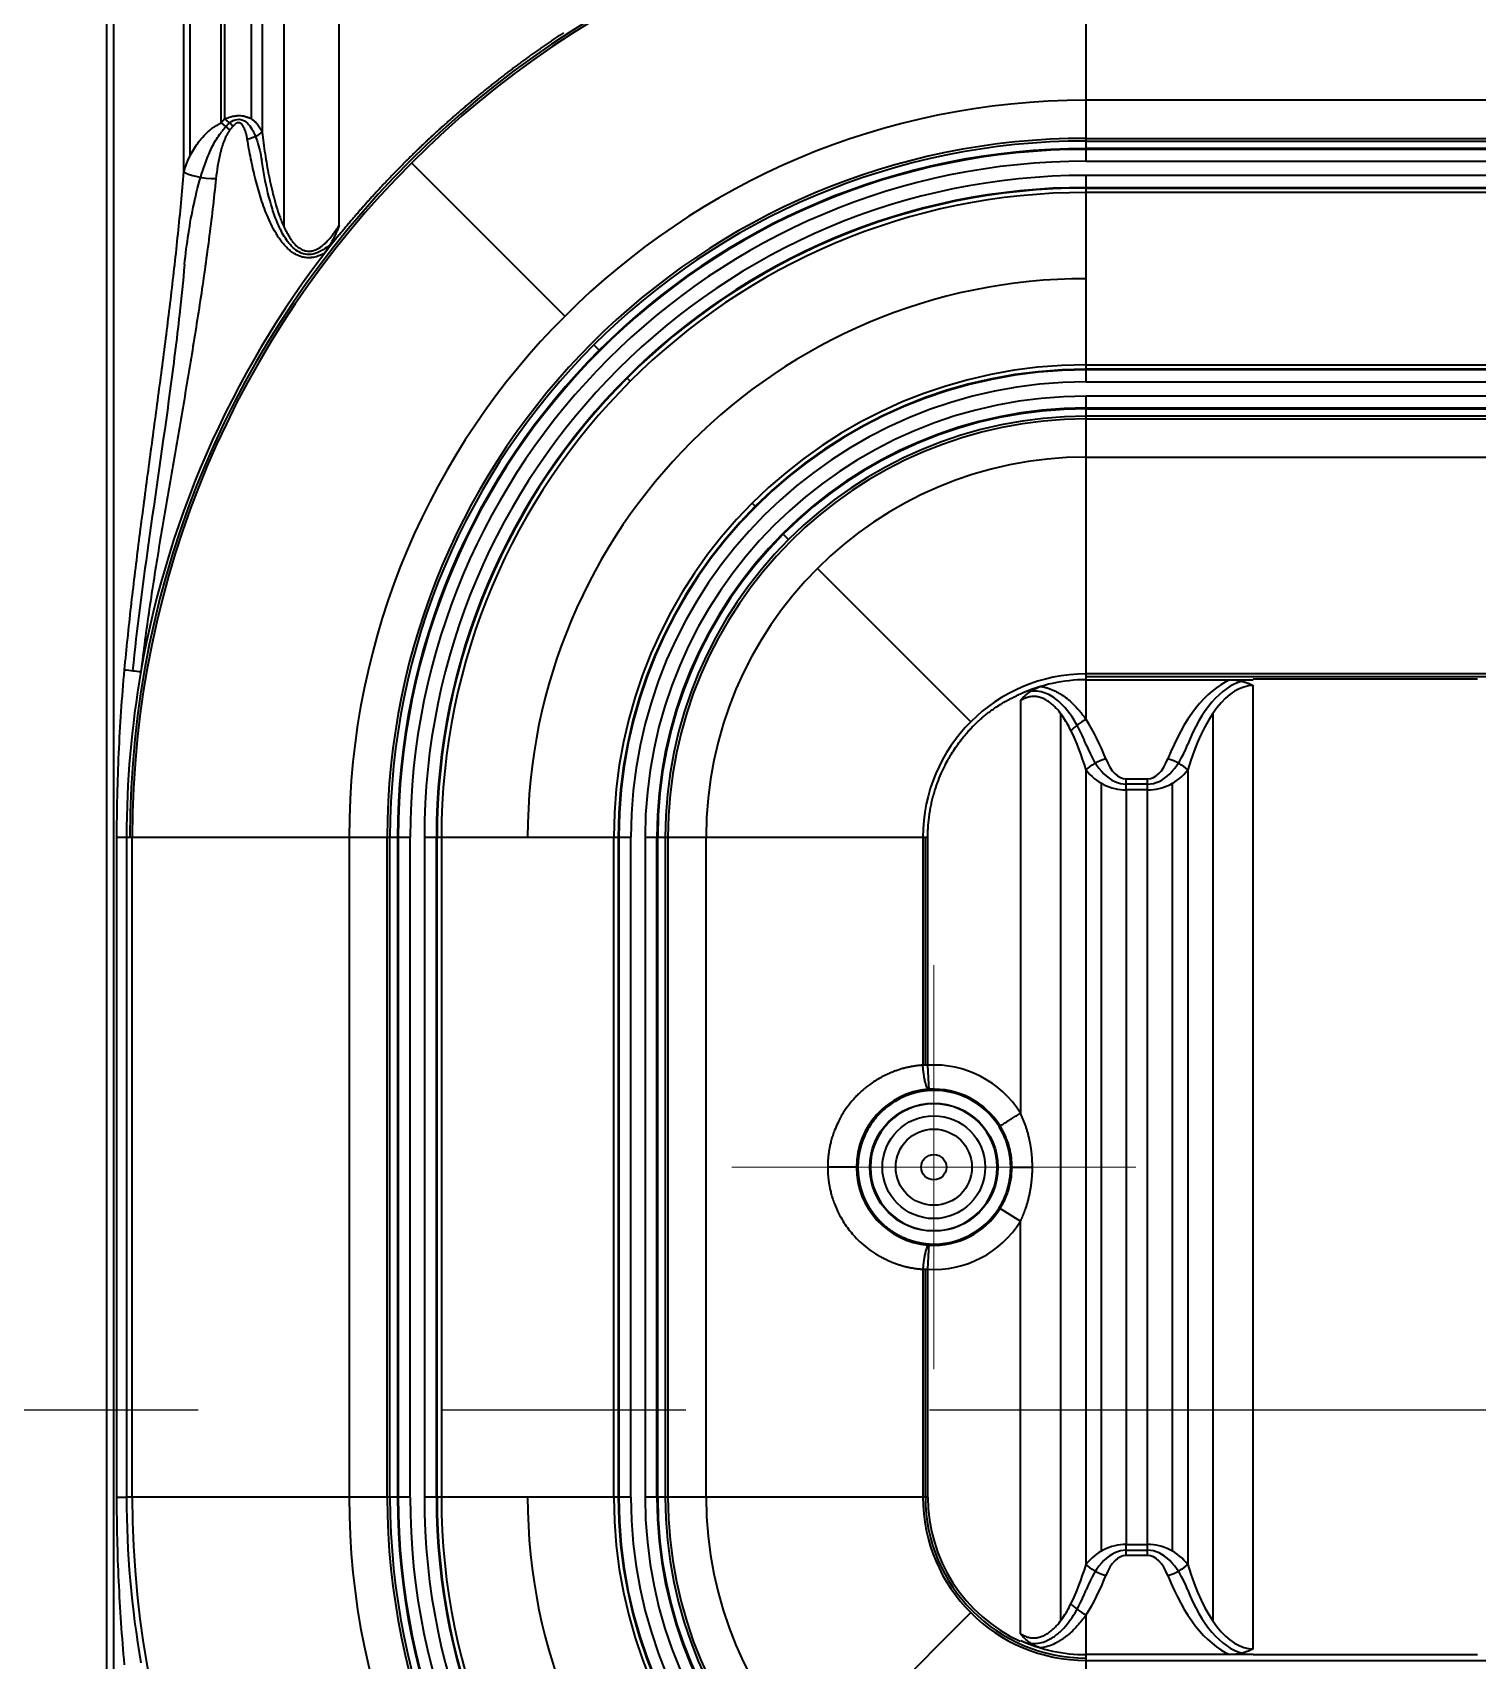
# Model space of a CAD drawing. Header units: millimetres. Extents: x -65 to 964, y 107 to 564.
# Drawn here: x 54.2 to 111.4, y 364.2 to 428.6 of the extents above; entities that cross this region are included whole.
import ezdxf

# ---------------------------------------------------------------- set-up
doc = ezdxf.new("R2010")
doc.units = ezdxf.units.MM
doc.linetypes.add('CENTER', pattern=[50.8, 31.75, -6.35, 6.35, -6.35])
doc.layers.add('1', color=7, linetype='Continuous', true_color=0xffffff)
doc.layers.add('10', color=7, linetype='Continuous', true_color=0xffffff)

msp = doc.modelspace()

# ---------------------------------------------------------------- linework, layer by layer
at = {"layer": '1', "color": 1, "linetype": 'CENTER', "lineweight": 18}
for p, q in [((89.901, 375.731), (89.901, 391.731)), ((81.901, 383.731), (97.901, 383.731))]:
    msp.add_line(p, q, dxfattribs=at)
at = {"layer": '1', "color": 1, "linetype": 'CENTER', "ltscale": 1.52}
msp.add_line((-64.699, 374.131), (405.301, 374.131), dxfattribs=at)
at = {"layer": '10', "color": 7, "linetype": 'Continuous', "lineweight": 35}
for p, q in [((57.155, 467.649), (57.155, 321.924)), ((57.432, 467.649), (57.432, 321.924)), ((60.212, 423.13), (60.212, 467.649)), ((60.457, 423.766), (60.457, 467.649)), ((61.694, 425.069), (61.694, 467.649)), ((61.828, 467.649), (61.828, 425.23)), ((62.896, 425.222), (62.896, 467.649)), ((63.31, 467.649), (63.31, 424.71)), ((64.164, 467.649), (64.164, 420.977)), ((66.367, 421.019), (66.367, 467.649)), ((95.931, 425.971), (95.931, 434.555)), ((95.931, 424.354), (95.931, 425.971)), ((244.671, 425.971), (95.931, 425.971)), ((61.694, 425.069), (62.032, 424.79)), ((61.828, 425.23), (62.164, 424.949)), ((95.931, 424.461), (244.671, 424.461)), ((95.931, 424.058), (95.931, 424.354)), ((95.931, 424.354), (244.671, 424.354)), ((95.931, 423.557), (95.931, 424.058)), ((244.671, 424.058), (95.931, 424.058)), ((75.301, 417.426), (69.231, 423.496)), ((244.671, 424.025), (95.931, 424.025)), ((95.931, 423.557), (244.671, 423.557)), ((95.931, 422.493), (95.931, 422.995)), ((244.671, 422.995), (95.931, 422.995)), ((95.931, 422.518), (244.671, 422.518)), ((95.931, 422.493), (244.671, 422.493)), ((95.931, 422.319), (95.931, 422.493)), ((244.671, 422.319), (95.931, 422.319)), ((95.931, 415.494), (95.931, 422.319)), ((76.445, 416.283), (76.654, 416.073)), ((95.931, 415.32), (95.931, 415.494)), ((95.931, 415.494), (244.671, 415.494)), ((95.931, 414.818), (95.931, 415.32)), ((244.671, 415.32), (95.931, 415.32)), ((244.671, 415.295), (95.931, 415.295)), ((77.884, 414.843), (77.761, 414.966)), ((95.931, 414.818), (244.671, 414.818)), ((244.671, 414.256), (95.931, 414.256)), ((95.931, 413.755), (95.931, 414.256)), ((95.931, 413.788), (244.671, 413.788)), ((95.931, 413.755), (244.671, 413.755)), ((95.931, 413.459), (95.931, 413.755)), ((167.362, 413.459), (95.931, 413.459)), ((95.931, 411.842), (95.931, 413.459)), ((95.931, 413.351), (167.233, 413.351)), ((95.931, 411.842), (167.164, 411.842)), ((95.931, 403.258), (95.931, 411.842)), ((82.832, 409.895), (82.709, 410.018)), ((83.939, 408.788), (84.149, 408.579)), ((91.362, 401.365), (85.292, 407.435)), ((163.871, 403.258), (95.931, 403.258)), ((95.931, 403.029), (95.931, 403.258)), ((95.931, 403.162), (163.871, 403.162)), ((95.931, 401.455), (95.931, 403.029)), ((95.931, 403.029), (102.547, 403.029)), ((101.618, 403.027), (102.547, 403.027)), ((102.547, 403.064), (111.425, 403.064)), ((102.547, 364.666), (102.547, 402.797)), ((93.334, 402.206), (93.334, 385.872)), ((94.933, 365.789), (94.933, 401.674)), ((100.949, 401.701), (100.949, 365.761)), ((95.928, 368.002), (95.928, 399.461)), ((96.538, 368.536), (96.538, 398.927)), ((97.516, 399.104), (98.365, 399.104)), ((97.516, 398.665), (97.516, 399.104)), ((98.365, 398.665), (98.365, 399.104)), ((99.343, 398.927), (99.343, 368.536)), ((99.953, 399.461), (99.953, 368.002)), ((98.365, 398.896), (97.516, 398.896)), ((97.516, 398.665), (97.516, 368.798)), ((98.365, 398.665), (97.516, 398.665)), ((98.365, 368.798), (98.365, 398.665)), ((57.563, 396.796), (57.943, 396.796)), ((57.563, 370.666), (57.563, 396.796)), ((57.943, 396.796), (57.943, 370.666)), ((57.943, 396.796), (58.172, 396.796)), ((58.172, 396.796), (66.756, 396.796)), ((58.172, 370.666), (58.172, 396.796)), ((66.756, 396.796), (68.373, 396.796)), ((66.756, 396.796), (66.756, 370.666)), ((68.266, 370.666), (68.266, 396.796)), ((68.373, 396.796), (68.669, 396.796)), ((68.373, 370.666), (68.373, 396.796)), ((68.669, 396.796), (69.17, 396.796)), ((68.669, 396.796), (68.669, 370.666)), ((68.702, 396.796), (68.702, 370.666)), ((69.17, 370.666), (69.17, 396.796)), ((69.733, 396.796), (70.234, 396.796)), ((69.733, 396.796), (69.733, 370.666)), ((70.209, 370.666), (70.209, 396.796)), ((70.234, 396.796), (70.408, 396.796)), ((70.234, 370.666), (70.234, 396.796)), ((70.408, 396.796), (77.233, 396.796)), ((70.408, 396.796), (70.408, 370.666)), ((77.233, 396.796), (77.407, 396.796)), ((77.233, 370.666), (77.233, 396.796)), ((77.407, 396.796), (77.909, 396.796)), ((77.407, 396.796), (77.407, 370.666)), ((77.432, 396.796), (77.432, 370.666)), ((77.909, 370.666), (77.909, 396.796)), ((78.471, 396.796), (78.471, 370.666)), ((78.471, 396.796), (78.972, 396.796)), ((78.939, 370.666), (78.939, 396.796)), ((78.972, 370.666), (78.972, 396.796)), ((78.972, 396.796), (79.268, 396.796)), ((79.268, 396.796), (79.268, 370.666)), ((79.268, 396.796), (80.885, 396.796)), ((79.376, 396.796), (79.376, 370.666)), ((80.885, 396.796), (89.469, 396.796)), ((80.885, 370.666), (80.885, 396.796)), ((89.469, 396.796), (89.469, 387.77)), ((89.469, 396.796), (89.663, 396.796)), ((89.566, 387.77), (89.566, 396.796)), ((89.663, 387.77), (89.663, 396.796)), ((89.663, 387.77), (89.469, 387.77)), ((89.722, 386.768), (89.663, 387.77)), ((92.483, 382.123), (93.335, 381.592)), ((93.334, 365.257), (93.334, 381.592)), ((89.663, 379.693), (89.722, 380.695)), ((89.469, 379.693), (89.469, 370.666)), ((89.469, 379.693), (89.663, 379.693)), ((89.566, 370.666), (89.566, 379.693)), ((89.663, 370.666), (89.663, 379.693)), ((57.563, 370.666), (57.943, 370.666)), ((58.172, 370.666), (57.943, 370.666)), ((66.756, 370.666), (58.172, 370.666)), ((68.373, 370.666), (66.756, 370.666)), ((68.669, 370.666), (68.373, 370.666)), ((69.17, 370.666), (68.669, 370.666)), ((70.234, 370.666), (69.733, 370.666)), ((70.408, 370.666), (70.234, 370.666)), ((77.233, 370.666), (70.408, 370.666)), ((77.407, 370.666), (77.233, 370.666)), ((77.909, 370.666), (77.407, 370.666)), ((78.972, 370.666), (78.471, 370.666)), ((79.268, 370.666), (78.972, 370.666)), ((80.885, 370.666), (79.268, 370.666)), ((89.469, 370.666), (80.885, 370.666)), ((89.663, 370.666), (89.469, 370.666)), ((97.516, 368.798), (98.365, 368.798)), ((97.516, 368.359), (97.516, 368.798)), ((98.365, 368.359), (98.365, 368.798)), ((97.516, 368.567), (98.365, 368.567)), ((98.365, 368.359), (97.516, 368.359)), ((91.362, 366.098), (85.292, 360.028)), ((95.931, 364.434), (95.931, 366.008)), ((95.931, 364.205), (95.931, 364.434)), ((102.547, 364.434), (95.931, 364.434)), ((95.931, 364.205), (109.622, 364.205)), ((95.931, 355.621), (95.931, 364.205)), ((102.547, 364.435), (101.618, 364.435))]:
    msp.add_line(p, q, dxfattribs=at)
for radius in [2.537, 2.036, 1.508, 0.502]:
    msp.add_circle((89.901, 383.731), radius, dxfattribs=at)
for centre, radius, start, end in [((95.931, 396.796), 37.855, 90, 180), ((95.931, 396.796), 37.759, 90, 180), ((95.931, 396.796), 29.175, 90, 180), ((95.931, 396.796), 44.402, 140.18002, 140.45058), ((95.931, 396.796), 44.171, 140.52252, 140.78497), ((95.931, 396.796), 43.963, 140.18002, 140.45058), ((95.931, 396.796), 27.665, 90, 180), ((95.931, 396.796), 27.558, 90, 180), ((95.931, 396.796), 27.261, 90, 180), ((95.931, 396.796), 27.229, 90, 180), ((95.931, 396.796), 26.76, 90, 180), ((95.931, 396.796), 26.198, 90, 180), ((95.931, 396.796), 25.721, 90, 180), ((95.931, 396.796), 25.696, 90, 180), ((95.931, 396.796), 25.522, 90, 180), ((95.931, 396.796), 37.988, 141.10798, 170.06337), ((95.931, 396.796), 37.989, 141.10798, 142.51613), ((95.931, 396.796), 22.11, 90, 180), ((95.931, 396.796), 18.698, 90, 180), ((95.931, 396.796), 18.524, 90, 180), ((95.931, 396.796), 18.499, 90, 180), ((95.931, 396.796), 18.022, 90, 180), ((95.931, 396.796), 17.46, 90, 180), ((95.931, 396.796), 16.991, 90, 180), ((95.931, 396.796), 16.959, 90, 180), ((95.931, 396.796), 16.662, 90, 180), ((95.931, 396.796), 16.555, 90, 180), ((95.931, 396.796), 15.045, 90, 180), ((95.931, 396.796), 37.988, 170.06337, 180), ((95.931, 396.796), 6.461, 90, 180), ((95.931, 396.796), 6.232, 90, 114.58714), ((95.931, 396.796), 6.231, 106.72438, 114.58714), ((89.901, 383.731), 4.046, 31.95246, 93.36175), ((89.901, 383.731), 3.092, 31.92038, 93.36175), ((89.901, 383.731), 3.042, 31.92026, 93.36178), ((89.901, 383.731), 2.512, 180, 179.99437), ((89.901, 383.731), 4.046, 266.63825, 328.08012), ((89.901, 383.731), 3.092, 266.63825, 328.08007), ((89.901, 383.731), 3.042, 266.63822, 328.08007), ((95.931, 370.666), 37.988, 180, 189.93663), ((95.931, 370.666), 37.759, 180, 270), ((95.931, 370.666), 29.175, 180, 270), ((95.931, 370.666), 27.665, 180, 270), ((95.931, 370.666), 27.558, 180, 270), ((95.931, 370.666), 27.261, 180, 270), ((95.931, 370.666), 27.229, 180, 270), ((95.931, 370.666), 26.76, 180, 270), ((95.931, 370.666), 26.198, 180, 270), ((95.931, 370.666), 25.721, 180, 270), ((95.931, 370.666), 25.696, 180, 270), ((95.931, 370.666), 25.522, 180, 270), ((95.931, 370.666), 22.11, 180, 270), ((95.931, 370.666), 18.698, 180, 270), ((95.931, 370.666), 18.524, 180, 270), ((95.931, 370.666), 18.499, 180, 270), ((95.931, 370.666), 18.022, 180, 270), ((95.931, 370.666), 17.46, 180, 270), ((95.931, 370.666), 16.991, 180, 270), ((95.931, 370.666), 16.959, 180, 270), ((95.931, 370.666), 16.662, 180, 270), ((95.931, 370.666), 16.555, 180, 270), ((95.931, 370.666), 15.045, 180, 270), ((95.931, 370.666), 6.461, 180, 270), ((95.931, 370.666), 6.365, 180, 270), ((95.931, 370.666), 6.267, 180, 245.42585), ((95.931, 370.666), 6.231, 245.43698, 253.27562), ((95.931, 370.666), 6.232, 245.45047, 270)]:
    msp.add_arc(centre, radius, start, end, dxfattribs=at)
for centre, major_axis, ratio, start_param, end_param in [((62.388, 424.71), (0.988, 0.154), 0.343691, 5.00637, 5.85754), ((61.133, 423.13), (-0.994, 0.106), 0.243921, 0.411334, 1.955825), ((58.081, 403.427), (-0.993, 0.119), 0.026217, 1.356051, 2.023876), ((102.547, 394.385), (0, 8.85), 0.487733, 0.216972, 0.898073), ((102.547, 396.228), (0, 6.8), 0.487733, 0.132278, 0.900066), ((102.547, 393.946), (0, 8.85), 0.37474, 0, 0.898073), ((95.931, 401.017), (-0.839, -0.544), 0.378828, 4.47172, 5.241512), ((93.334, 393.946), (0, 8.85), 0.37474, 5.385112, 5.637869), ((93.334, 394.385), (0, 8.85), 0.487733, 5.385112, 5.637869), ((93.334, 396.228), (0, 6.8), 0.487733, 5.383612, 5.405675), ((97.516, 403.058), (0, 4.162), 0.487733, 2.245974, 3.141593), ((98.365, 403.058), (0, 4.162), 0.487733, 3.141593, 4.036411), ((96.711, 399.461), (-0.932, -0.362), 0.413857, 4.55294, 5.529284), ((97.516, 401.215), (0, 2.112), 0.487733, 2.243519, 3.141593), ((98.365, 401.215), (0, 2.112), 0.487733, 3.141593, 4.039666), ((99.171, 399.461), (0.932, -0.362), 0.413857, 0.753901, 1.730245), ((97.516, 400.777), (0, 2.112), 0.961259, 2.243519, 3.141593), ((98.365, 400.777), (0, 2.112), 0.961259, 3.141593, 4.039666), ((89.933, 383.731), (-3.096, 0), 0.999947, 4.798156, 6.283186), ((89.933, 383.731), (-3.096, 0), 0.999947, 0, 1.485058), ((97.516, 366.686), (0, 2.112), 0.961259, 0, 0.898073), ((98.365, 366.686), (0, 2.112), 0.961259, 5.385112, 6.283185), ((93.334, 373.516), (0, 8.85), 0.37474, 3.786909, 4.039666), ((96.711, 368.002), (0.932, -0.362), 0.413857, 3.895494, 4.871838), ((97.516, 364.405), (0, 4.162), 0.487733, 0, 0.895619), ((97.516, 366.247), (0, 2.112), 0.487733, 0, 0.898073), ((98.365, 364.405), (0, 4.162), 0.487733, 5.388367, 6.283185), ((98.365, 366.247), (0, 2.112), 0.487733, 5.385112, 6.283185), ((99.171, 368.002), (-0.932, -0.362), 0.413857, 1.411347, 2.387692), ((102.547, 373.516), (0, 8.85), 0.37474, 2.243519, 3.141593), ((93.334, 373.078), (0, 8.85), 0.487733, 3.786909, 4.039666), ((102.547, 373.078), (0, 8.85), 0.487733, 2.243519, 2.92462), ((93.334, 371.235), (0, 6.8), 0.487733, 4.028515, 4.041168), ((102.547, 371.235), (0, 6.8), 0.487733, 2.241527, 3.009299), ((95.931, 366.446), (0.839, -0.544), 0.378828, 4.183266, 4.953058)]:
    msp.add_ellipse(centre, major_axis=major_axis, ratio=ratio, start_param=start_param, end_param=end_param, dxfattribs=at)
for points, knots in [([(75.241, 428.643), (75.213, 428.625), (75.159, 428.589), (75.077, 428.534), (74.995, 428.479), (74.914, 428.425), (74.833, 428.37), (74.752, 428.315), (74.672, 428.26), (74.591, 428.205), (74.512, 428.15), (74.432, 428.095), (74.353, 428.039), (74.274, 427.984), (74.196, 427.929), (74.118, 427.873), (74.04, 427.818), (73.963, 427.762), (73.885, 427.707), (73.809, 427.651), (73.732, 427.596), (73.656, 427.54), (73.58, 427.484), (73.504, 427.428), (73.429, 427.372), (73.354, 427.317), (73.28, 427.261), (73.205, 427.205), (73.131, 427.149), (73.057, 427.093), (72.984, 427.037), (72.911, 426.981), (72.838, 426.925), (72.766, 426.868), (72.694, 426.812), (72.622, 426.756), (72.55, 426.7), (72.479, 426.644), (72.408, 426.587), (72.337, 426.531), (72.267, 426.475), (72.197, 426.419), (72.127, 426.362), (72.058, 426.306), (71.989, 426.25), (71.92, 426.193), (71.851, 426.137), (71.783, 426.081), (71.715, 426.024), (71.647, 425.968), (71.58, 425.912), (71.513, 425.855), (71.446, 425.799), (71.38, 425.743), (71.314, 425.686), (71.248, 425.63), (71.182, 425.574), (71.117, 425.517), (71.052, 425.461), (70.987, 425.405), (70.923, 425.348), (70.859, 425.292), (70.795, 425.236), (70.731, 425.18), (70.668, 425.123), (70.605, 425.067), (70.542, 425.011), (70.475, 424.95), (70.402, 424.884), (70.322, 424.812), (70.241, 424.738), (70.159, 424.662), (70.075, 424.585), (69.99, 424.506), (69.903, 424.425), (69.815, 424.342), (69.726, 424.258), (69.635, 424.171), (69.543, 424.083), (69.45, 423.993), (69.355, 423.901), (69.259, 423.807), (69.161, 423.711), (69.063, 423.614), (68.963, 423.514), (68.862, 423.412), (68.759, 423.309), (68.656, 423.203), (68.551, 423.095), (68.445, 422.986), (68.338, 422.874), (68.23, 422.76), (68.121, 422.644), (68.01, 422.526), (67.899, 422.406), (67.787, 422.284), (67.673, 422.159), (67.559, 422.033), (67.444, 421.904), (67.328, 421.773), (67.211, 421.64), (67.093, 421.504), (66.974, 421.366), (66.854, 421.226), (66.734, 421.084), (66.613, 420.939), (66.491, 420.792), (66.41, 420.693), (66.369, 420.644)], [0, 0, 0, 0, 0.008235, 0.016451, 0.024647, 0.032825, 0.040983, 0.049123, 0.057243, 0.065345, 0.073427, 0.08149, 0.089534, 0.097559, 0.105565, 0.113552, 0.12152, 0.129469, 0.137399, 0.14531, 0.153202, 0.161075, 0.168928, 0.176763, 0.184579, 0.192376, 0.200153, 0.207912, 0.215652, 0.223373, 0.231074, 0.238757, 0.246421, 0.254066, 0.261691, 0.269298, 0.276886, 0.284455, 0.292005, 0.299536, 0.307048, 0.314541, 0.322015, 0.32947, 0.336906, 0.344323, 0.351721, 0.359101, 0.366461, 0.373803, 0.381125, 0.388429, 0.395713, 0.402979, 0.410226, 0.417454, 0.424663, 0.431853, 0.439024, 0.446176, 0.453309, 0.460424, 0.467519, 0.474596, 0.481654, 0.488692, 0.495712, 0.502713, 0.511468, 0.520411, 0.529542, 0.538862, 0.54837, 0.558067, 0.567952, 0.578026, 0.588288, 0.598739, 0.609379, 0.620206, 0.631223, 0.642428, 0.653822, 0.665404, 0.677175, 0.689135, 0.701283, 0.71362, 0.726145, 0.738859, 0.751762, 0.764854, 0.778134, 0.791603, 0.805261, 0.819108, 0.833143, 0.847368, 0.861781, 0.876383, 0.891174, 0.906153, 0.921322, 0.93668, 0.952226, 0.967962, 0.983886, 1, 1, 1, 1]), ([(61.828, 425.23), (61.908, 425.266), (61.989, 425.296), (62.115, 425.329), (62.157, 425.339), (62.221, 425.349), (62.242, 425.352), (62.284, 425.356), (62.305, 425.358), (62.367, 425.362), (62.408, 425.362), (62.49, 425.357), (62.529, 425.353), (62.587, 425.343), (62.606, 425.339), (62.643, 425.33), (62.68, 425.32), (62.715, 425.308), (62.75, 425.295), (62.767, 425.288), (62.85, 425.252), (62.91, 425.216), (62.979, 425.164), (62.992, 425.153), (63.018, 425.132), (63.03, 425.121), (63.067, 425.086), (63.089, 425.063), (63.153, 424.989), (63.191, 424.937), (63.257, 424.828), (63.285, 424.77), (63.31, 424.71)], [0, 0, 0, 0, 0.125, 0.125, 0.1875, 0.1875, 0.21875, 0.21875, 0.25, 0.25, 0.3125, 0.3125, 0.375, 0.375, 0.40625, 0.40625, 0.4375, 0.46875, 0.46875, 0.5, 0.5, 0.625, 0.625, 0.65625, 0.65625, 0.6875, 0.6875, 0.75, 0.75, 0.875, 0.875, 1, 1, 1, 1]), ([(60.212, 423.13), (60.238, 423.222), (60.267, 423.314), (60.335, 423.496), (60.372, 423.587), (60.455, 423.765), (60.501, 423.854), (60.601, 424.029), (60.655, 424.116), (60.73, 424.224), (60.745, 424.245), (60.777, 424.287), (60.793, 424.309), (60.842, 424.372), (60.875, 424.413), (60.98, 424.535), (61.054, 424.613), (61.175, 424.725), (61.216, 424.761), (61.282, 424.813), (61.304, 424.831), (61.349, 424.864), (61.372, 424.881), (61.442, 424.93), (61.491, 424.961), (61.59, 425.018), (61.641, 425.045), (61.694, 425.069)], [0, 0, 0, 0, 0.125, 0.125, 0.25, 0.25, 0.375, 0.375, 0.5, 0.5, 0.53125, 0.53125, 0.5625, 0.5625, 0.625, 0.625, 0.75, 0.75, 0.8125, 0.8125, 0.84375, 0.84375, 0.875, 0.875, 0.9375, 0.9375, 1, 1, 1, 1]), ([(60.238, 419.471), (60.326, 420.282), (60.442, 421.087), (60.702, 422.284), (60.803, 422.684), (60.99, 423.279), (61.058, 423.476), (61.213, 423.867), (61.298, 424.06), (61.487, 424.415), (61.585, 424.577), (61.708, 424.723)], [0, 0, 0, 0, 0.445378, 0.445378, 0.671896, 0.671896, 0.785154, 0.785154, 0.898413, 0.898413, 1, 1, 1, 1]), ([(62.032, 424.79), (62.018, 424.773), (62.005, 424.756), (61.98, 424.72), (61.969, 424.702), (61.946, 424.666), (61.935, 424.647), (61.914, 424.61), (61.904, 424.59), (61.876, 424.533), (61.858, 424.494), (61.825, 424.416), (61.809, 424.377), (61.764, 424.258), (61.738, 424.178), (61.702, 424.056), (61.69, 424.016), (61.668, 423.934), (61.658, 423.893), (61.628, 423.771), (61.61, 423.689), (61.577, 423.525), (61.562, 423.443), (61.521, 423.196), (61.5, 423.031), (61.483, 422.865)], [0, 0, 0, 0, 0.03125, 0.03125, 0.0625, 0.0625, 0.09375, 0.09375, 0.125, 0.125, 0.1875, 0.1875, 0.25, 0.25, 0.375, 0.375, 0.4375, 0.4375, 0.5, 0.5, 0.625, 0.625, 0.75, 0.75, 1, 1, 1, 1]), ([(61.836, 424.879), (61.844, 424.888), (61.852, 424.897), (61.931, 424.988), (62.01, 425.064), (62.192, 425.181), (62.295, 425.219), (62.501, 425.214), (62.594, 425.172), (62.749, 425.052), (62.812, 424.976), (62.921, 424.812), (62.967, 424.723), (63.047, 424.543), (63.082, 424.451), (63.195, 424.107), (63.253, 423.847), (63.296, 423.582)], [0, 0, 0, 0, 0.012409, 0.012409, 0.126604, 0.126604, 0.240799, 0.240799, 0.354993, 0.354993, 0.469188, 0.469188, 0.583383, 0.583383, 0.697578, 0.697578, 1, 1, 1, 1]), ([(62.725, 424.43), (62.718, 424.473), (62.71, 424.515), (62.692, 424.6), (62.682, 424.641), (62.66, 424.724), (62.647, 424.764), (62.624, 424.824), (62.616, 424.843), (62.598, 424.882), (62.589, 424.901), (62.568, 424.938), (62.557, 424.956), (62.538, 424.981), (62.532, 424.989), (62.518, 425.005), (62.511, 425.013), (62.488, 425.035), (62.472, 425.048), (62.449, 425.06), (62.444, 425.063), (62.434, 425.067), (62.424, 425.071), (62.414, 425.074), (62.403, 425.076), (62.398, 425.077), (62.382, 425.079), (62.366, 425.079), (62.349, 425.077), (62.338, 425.075), (62.333, 425.073), (62.316, 425.069), (62.306, 425.065), (62.285, 425.055), (62.275, 425.049), (62.246, 425.03), (62.228, 425.016), (62.195, 424.984), (62.179, 424.967), (62.164, 424.949)], [0, 0, 0, 0, 0.125, 0.125, 0.25, 0.25, 0.375, 0.375, 0.4375, 0.4375, 0.5, 0.5, 0.5625, 0.5625, 0.59375, 0.59375, 0.625, 0.625, 0.6875, 0.6875, 0.703125, 0.703125, 0.71875, 0.734375, 0.734375, 0.75, 0.75, 0.78125, 0.796875, 0.796875, 0.8125, 0.8125, 0.84375, 0.84375, 0.875, 0.875, 0.9375, 0.9375, 1, 1, 1, 1]), ([(63.31, 424.71), (63.344, 424.421), (63.383, 424.133), (63.471, 423.559), (63.521, 423.274), (63.605, 422.849), (63.635, 422.708), (63.698, 422.427), (63.732, 422.287), (63.805, 422.008), (63.844, 421.87), (63.928, 421.595), (63.974, 421.458), (64.049, 421.256), (64.075, 421.189), (64.129, 421.056), (64.158, 420.991), (64.218, 420.861), (64.25, 420.797), (64.317, 420.672), (64.353, 420.611), (64.428, 420.493), (64.468, 420.435), (64.554, 420.326), (64.601, 420.273), (64.664, 420.213), (64.677, 420.201), (64.704, 420.178), (64.717, 420.167), (64.759, 420.134), (64.787, 420.114), (64.846, 420.078), (64.877, 420.062), (64.925, 420.041), (64.942, 420.034), (64.975, 420.023), (65.026, 420.007), (65.077, 419.999), (65.13, 419.995), (65.148, 419.994), (65.184, 419.995), (65.202, 419.996), (65.239, 419.999), (65.257, 420.002), (65.293, 420.008), (65.31, 420.013), (65.363, 420.027), (65.398, 420.039), (65.448, 420.06), (65.465, 420.068), (65.499, 420.084), (65.515, 420.093), (65.564, 420.121), (65.596, 420.141), (65.688, 420.205), (65.746, 420.253), (65.829, 420.33), (65.856, 420.356), (65.909, 420.411), (65.935, 420.439), (66.012, 420.524), (66.06, 420.583), (66.153, 420.703), (66.198, 420.765), (66.284, 420.891), (66.326, 420.954), (66.367, 421.019)], [0, 0, 0, 0, 0.125, 0.125, 0.25, 0.25, 0.3125, 0.3125, 0.375, 0.375, 0.4375, 0.4375, 0.5, 0.5, 0.53125, 0.53125, 0.5625, 0.5625, 0.59375, 0.59375, 0.625, 0.625, 0.65625, 0.65625, 0.6875, 0.6875, 0.695312, 0.695312, 0.703125, 0.703125, 0.71875, 0.71875, 0.734375, 0.734375, 0.742187, 0.742187, 0.75, 0.765625, 0.765625, 0.773437, 0.773437, 0.78125, 0.78125, 0.789062, 0.789062, 0.796875, 0.796875, 0.8125, 0.8125, 0.820312, 0.820312, 0.828125, 0.828125, 0.84375, 0.84375, 0.875, 0.875, 0.890625, 0.890625, 0.90625, 0.90625, 0.9375, 0.9375, 0.96875, 0.96875, 1, 1, 1, 1]), ([(65.785, 419.914), (65.754, 419.897), (65.723, 419.881), (65.675, 419.858), (65.659, 419.85), (65.627, 419.836), (65.61, 419.829), (65.529, 419.797), (65.463, 419.776), (65.363, 419.753), (65.329, 419.747), (65.278, 419.74), (65.261, 419.738), (65.227, 419.735), (65.143, 419.73), (65.06, 419.734), (64.963, 419.75), (64.931, 419.756), (64.867, 419.772), (64.835, 419.782), (64.743, 419.815), (64.684, 419.843), (64.599, 419.89), (64.572, 419.907), (64.518, 419.943), (64.491, 419.962), (64.414, 420.02), (64.365, 420.062), (64.272, 420.151), (64.228, 420.197), (64.144, 420.294), (64.103, 420.344), (64.025, 420.447), (63.988, 420.5), (63.934, 420.582), (63.917, 420.609), (63.882, 420.665), (63.865, 420.693), (63.783, 420.832), (63.722, 420.947), (63.61, 421.178), (63.557, 421.296), (63.459, 421.534), (63.413, 421.654), (63.326, 421.897), (63.285, 422.019), (63.168, 422.388), (63.099, 422.638), (62.973, 423.143), (62.916, 423.397), (62.813, 423.911), (62.767, 424.17), (62.725, 424.43)], [0, 0, 0, 0, 0.015625, 0.015625, 0.023438, 0.023438, 0.03125, 0.03125, 0.0625, 0.0625, 0.078125, 0.078125, 0.085938, 0.085938, 0.09375, 0.125, 0.125, 0.140625, 0.140625, 0.15625, 0.15625, 0.1875, 0.1875, 0.203125, 0.203125, 0.21875, 0.21875, 0.25, 0.25, 0.28125, 0.28125, 0.3125, 0.3125, 0.34375, 0.34375, 0.359375, 0.359375, 0.375, 0.375, 0.4375, 0.4375, 0.5, 0.5, 0.5625, 0.5625, 0.625, 0.625, 0.75, 0.75, 0.875, 0.875, 1, 1, 1, 1]), ([(66.025, 420.281), (65.974, 420.234), (65.921, 420.189), (65.774, 420.075), (65.677, 420.012), (65.47, 419.913), (65.362, 419.878), (65.143, 419.854), (65.033, 419.864), (64.829, 419.926), (64.736, 419.977), (64.566, 420.101), (64.489, 420.176), (64.351, 420.334), (64.289, 420.419), (64.116, 420.686), (64.02, 420.878), (63.853, 421.269), (63.78, 421.47), (63.587, 422.083), (63.487, 422.507), (63.365, 423.148), (63.329, 423.365), (63.296, 423.582)], [0, 0, 0, 0, 0.035829, 0.035829, 0.095976, 0.095976, 0.156123, 0.156123, 0.21627, 0.21627, 0.276417, 0.276417, 0.336564, 0.336564, 0.396711, 0.396711, 0.517005, 0.517005, 0.637299, 0.637299, 0.877887, 0.877887, 1, 1, 1, 1]), ([(57.866, 403.427), (57.943, 404.256), (58.03, 405.083), (58.217, 406.735), (58.318, 407.56), (58.527, 409.208), (58.636, 410.031), (58.855, 411.675), (58.967, 412.496), (59.132, 413.728), (59.187, 414.138), (59.296, 414.959), (59.35, 415.369), (59.509, 416.598), (59.612, 417.416), (59.807, 419.051), (59.899, 419.868), (60.068, 421.5), (60.145, 422.315), (60.212, 423.13)], [0, 0, 0, 0, 0.125, 0.125, 0.25, 0.25, 0.375, 0.375, 0.5, 0.5, 0.5625, 0.5625, 0.625, 0.625, 0.75, 0.75, 0.875, 0.875, 1, 1, 1, 1]), ([(61.483, 422.865), (61.401, 422.062), (61.306, 421.259), (61.097, 419.649), (60.982, 418.843), (60.738, 417.228), (60.608, 416.42), (60.441, 415.406), (60.407, 415.203), (60.339, 414.797), (60.305, 414.594), (60.202, 413.985), (60.132, 413.579), (59.922, 412.359), (59.781, 411.545), (59.5, 409.915), (59.362, 409.099), (59.094, 407.463), (58.965, 406.644), (58.723, 405.001), (58.612, 404.178), (58.513, 403.352)], [0, 0, 0, 0, 0.125, 0.125, 0.25, 0.25, 0.375, 0.375, 0.40625, 0.40625, 0.4375, 0.4375, 0.5, 0.5, 0.625, 0.625, 0.75, 0.75, 0.875, 0.875, 1, 1, 1, 1]), ([(66.367, 421.019), (66.357, 420.995), (66.348, 420.971), (66.328, 420.922), (66.318, 420.898), (66.288, 420.826), (66.267, 420.778), (66.204, 420.634), (66.16, 420.54), (66.066, 420.354), (66.016, 420.263), (65.908, 420.085), (65.85, 419.998), (65.785, 419.914)], [0, 0, 0, 0, 0.0625, 0.0625, 0.125, 0.125, 0.25, 0.25, 0.5, 0.5, 0.75, 0.75, 1, 1, 1, 1]), ([(60.238, 419.471), (60.18, 418.813), (60.112, 418.152), (59.926, 416.48), (59.798, 415.468), (59.391, 412.427), (59.087, 410.396), (58.571, 406.707), (58.353, 405.051), (58.18, 403.389)], [0, 0, 0, 0, 0.123517, 0.123517, 0.313144, 0.313144, 0.692396, 0.692396, 1, 1, 1, 1]), ([(57.563, 396.796), (57.563, 397.073), (57.565, 397.35), (57.571, 397.903), (57.576, 398.18), (57.595, 399.01), (57.613, 399.563), (57.664, 400.668), (57.695, 401.221), (57.771, 402.324), (57.815, 402.876), (57.866, 403.427)], [0, 0, 0, 0, 0.125, 0.125, 0.25, 0.25, 0.5, 0.5, 0.75, 0.75, 1, 1, 1, 1]), ([(101.618, 403.027), (101.699, 403.027), (101.779, 403.023), (101.938, 403.004), (102.017, 402.99), (102.134, 402.962), (102.192, 402.946), (102.25, 402.927), (102.288, 402.913), (102.307, 402.906), (102.364, 402.884), (102.42, 402.861), (102.484, 402.83), (102.516, 402.813), (102.529, 402.806), (102.538, 402.801), (102.542, 402.799), (102.547, 402.797)], [0, 0, 0, 0, 0.25, 0.25, 0.5, 0.5, 0.625, 0.6875, 0.6875, 0.75, 0.75, 0.875, 0.9375, 0.96875, 0.984375, 0.984375, 1, 1, 1, 1]), ([(89.663, 396.796), (89.664, 396.81), (89.664, 396.841), (89.664, 396.89), (89.665, 396.948), (89.667, 397.013), (89.67, 397.086), (89.675, 397.167), (89.68, 397.255), (89.688, 397.351), (89.698, 397.454), (89.711, 397.566), (89.73, 397.715), (89.76, 397.9), (89.803, 398.117), (89.852, 398.329), (89.929, 398.609), (90.038, 398.94), (90.185, 399.306), (90.338, 399.629), (90.489, 399.908), (90.643, 400.164), (90.805, 400.408), (90.982, 400.649), (91.148, 400.854), (91.296, 401.023), (91.423, 401.157), (91.549, 401.284), (91.675, 401.403), (91.807, 401.52), (91.953, 401.641), (92.12, 401.77), (92.312, 401.907), (92.501, 402.03), (92.674, 402.134), (92.817, 402.215), (92.948, 402.285), (93.064, 402.344), (93.166, 402.393), (93.254, 402.434), (93.308, 402.458), (93.332, 402.469)], [0, 0, 0, 0, 0.005856, 0.012799, 0.020829, 0.029946, 0.04015, 0.051442, 0.06382, 0.077286, 0.091839, 0.107479, 0.124207, 0.155283, 0.186091, 0.216631, 0.246903, 0.307566, 0.362819, 0.412665, 0.457105, 0.496142, 0.537992, 0.579848, 0.62171, 0.648378, 0.674232, 0.699269, 0.723489, 0.74689, 0.7732, 0.802838, 0.835797, 0.872066, 0.897453, 0.920463, 0.941102, 0.959373, 0.975277, 0.988819, 1, 1, 1, 1]), ([(93.334, 402.206), (93.338, 402.21), (93.341, 402.214), (93.347, 402.222), (93.357, 402.234), (93.381, 402.262), (93.429, 402.316), (93.501, 402.391), (93.578, 402.46), (93.626, 402.498), (93.659, 402.524), (93.676, 402.536), (93.761, 402.596), (93.832, 402.638), (93.981, 402.71), (94.058, 402.74), (94.138, 402.764)], [0, 0, 0, 0, 0.015625, 0.015625, 0.03125, 0.0625, 0.125, 0.25, 0.375, 0.4375, 0.4375, 0.5, 0.5, 0.75, 0.75, 1, 1, 1, 1]), ([(95.329, 401.017), (95.281, 401.114), (95.23, 401.209), (95.121, 401.397), (95.064, 401.488), (94.942, 401.665), (94.876, 401.75), (94.771, 401.873), (94.734, 401.912), (94.658, 401.99), (94.618, 402.027), (94.534, 402.098), (94.491, 402.132), (94.401, 402.194), (94.354, 402.223), (94.281, 402.261), (94.256, 402.273), (94.205, 402.295), (94.178, 402.306), (94.099, 402.333), (94.045, 402.347), (93.962, 402.359), (93.934, 402.363), (93.877, 402.366), (93.848, 402.366), (93.791, 402.364), (93.762, 402.361), (93.705, 402.353), (93.677, 402.348), (93.594, 402.328), (93.54, 402.31), (93.461, 402.275), (93.435, 402.263), (93.384, 402.236), (93.359, 402.221), (93.334, 402.206)], [0, 0, 0, 0, 0.125, 0.125, 0.25, 0.25, 0.375, 0.375, 0.4375, 0.4375, 0.5, 0.5, 0.5625, 0.5625, 0.625, 0.625, 0.65625, 0.65625, 0.6875, 0.6875, 0.75, 0.75, 0.78125, 0.78125, 0.8125, 0.8125, 0.84375, 0.84375, 0.875, 0.875, 0.9375, 0.9375, 0.96875, 0.96875, 1, 1, 1, 1]), ([(95.885, 400.573), (95.838, 400.689), (95.788, 400.804), (95.565, 401.272), (95.367, 401.61), (94.972, 402.064), (94.822, 402.206), (94.482, 402.437), (94.288, 402.528), (93.969, 402.583), (93.861, 402.587), (93.746, 402.576), (93.739, 402.575), (93.731, 402.574)], [0, 0, 0, 0, 0.123166, 0.123166, 0.509978, 0.509978, 0.703384, 0.703384, 0.89679, 0.89679, 0.993493, 0.993493, 1, 1, 1, 1]), ([(94.138, 402.764), (94.187, 402.757), (94.235, 402.748), (94.332, 402.725), (94.379, 402.712), (94.519, 402.668), (94.608, 402.631), (94.738, 402.568), (94.78, 402.545), (94.843, 402.51), (94.864, 402.497), (94.905, 402.472), (94.925, 402.46), (95.025, 402.394), (95.101, 402.339), (95.248, 402.221), (95.318, 402.159), (95.453, 402.029), (95.517, 401.962), (95.611, 401.858), (95.642, 401.823), (95.703, 401.752), (95.732, 401.716), (95.82, 401.606), (95.876, 401.531), (95.931, 401.455)], [0, 0, 0, 0, 0.0625, 0.0625, 0.125, 0.125, 0.25, 0.25, 0.3125, 0.3125, 0.34375, 0.34375, 0.375, 0.375, 0.5, 0.5, 0.625, 0.625, 0.75, 0.75, 0.8125, 0.8125, 0.875, 0.875, 1, 1, 1, 1]), ([(89.469, 387.77), (89.459, 387.769), (89.437, 387.768), (89.404, 387.765), (89.371, 387.762), (89.339, 387.759), (89.306, 387.755), (89.273, 387.752), (89.241, 387.748), (89.208, 387.744), (89.176, 387.739), (89.143, 387.734), (89.111, 387.729), (89.078, 387.724), (89.046, 387.719), (89.013, 387.713), (88.981, 387.707), (88.949, 387.7), (88.917, 387.694), (88.884, 387.687), (88.852, 387.68), (88.82, 387.673), (88.788, 387.665), (88.756, 387.657), (88.716, 387.647), (88.658, 387.631), (88.576, 387.607), (88.469, 387.573), (88.338, 387.527), (88.184, 387.466), (87.997, 387.382), (87.712, 387.236), (87.439, 387.062), (87.2, 386.878), (87.051, 386.752), (86.912, 386.623), (86.735, 386.44), (86.53, 386.198), (86.346, 385.931), (86.205, 385.691), (86.087, 385.464), (85.983, 385.223), (85.901, 384.995), (85.843, 384.805), (85.8, 384.634), (85.775, 384.514), (85.761, 384.44), (85.755, 384.403), (85.749, 384.364), (85.742, 384.322), (85.736, 384.279), (85.73, 384.234), (85.725, 384.186), (85.72, 384.136), (85.715, 384.085), (85.711, 384.031), (85.707, 383.975), (85.704, 383.917), (85.702, 383.857), (85.7, 383.795), (85.7, 383.753), (85.7, 383.731)], [0, 0, 0, 0, 0.005454, 0.010908, 0.016362, 0.021817, 0.027272, 0.032728, 0.038184, 0.04364, 0.049097, 0.054553, 0.06001, 0.065466, 0.070923, 0.07638, 0.081836, 0.087293, 0.092749, 0.098205, 0.103661, 0.109117, 0.114572, 0.120027, 0.125481, 0.135385, 0.149661, 0.168309, 0.191327, 0.218714, 0.250471, 0.293346, 0.377428, 0.410522, 0.442655, 0.473825, 0.504029, 0.568414, 0.630071, 0.663368, 0.705185, 0.755524, 0.791702, 0.824169, 0.852921, 0.877956, 0.883774, 0.889924, 0.896404, 0.903215, 0.910358, 0.917831, 0.925635, 0.933771, 0.942238, 0.951037, 0.960167, 0.969628, 0.979421, 0.989545, 1, 1, 1, 1]), ([(89.722, 386.768), (89.714, 386.767), (89.696, 386.766), (89.67, 386.764), (89.645, 386.762), (89.619, 386.759), (89.594, 386.756), (89.569, 386.753), (89.544, 386.75), (89.52, 386.747), (89.495, 386.743), (89.471, 386.739), (89.447, 386.736), (89.423, 386.732), (89.4, 386.727), (89.376, 386.723), (89.353, 386.719), (89.33, 386.714), (89.308, 386.709), (89.285, 386.704), (89.263, 386.699), (89.241, 386.694), (89.219, 386.689), (89.197, 386.684), (89.176, 386.678), (89.155, 386.673), (89.134, 386.667), (89.113, 386.661), (89.093, 386.655), (89.072, 386.649), (89.052, 386.643), (89.033, 386.637), (89.013, 386.631), (88.993, 386.624), (88.974, 386.618), (88.955, 386.612), (88.937, 386.605), (88.918, 386.599), (88.9, 386.592), (88.882, 386.585), (88.864, 386.579), (88.846, 386.572), (88.828, 386.565), (88.811, 386.558), (88.794, 386.551), (88.777, 386.544), (88.761, 386.537), (88.744, 386.53), (88.728, 386.523), (88.712, 386.516), (88.696, 386.509), (88.681, 386.502), (88.665, 386.495), (88.65, 386.488), (88.549, 386.441), (88.37, 386.345), (88.129, 386.183), (87.913, 386.007), (87.713, 385.812), (87.529, 385.596), (87.364, 385.359), (87.224, 385.112), (87.139, 384.924), (87.092, 384.803), (87.073, 384.751), (87.055, 384.699), (87.038, 384.646), (87.022, 384.594), (87.007, 384.541), (86.993, 384.487), (86.98, 384.434), (86.967, 384.38), (86.956, 384.327), (86.946, 384.273), (86.937, 384.219), (86.928, 384.165), (86.921, 384.111), (86.915, 384.057), (86.909, 384.002), (86.905, 383.948), (86.902, 383.894), (86.899, 383.84), (86.898, 383.786), (86.898, 383.749), (86.898, 383.731)], [0, 0, 0, 0, 0.005829, 0.011617, 0.017362, 0.023066, 0.028728, 0.034348, 0.039926, 0.045463, 0.050958, 0.056411, 0.061822, 0.067192, 0.07252, 0.077807, 0.083051, 0.088254, 0.093416, 0.098536, 0.103614, 0.10865, 0.113646, 0.118599, 0.123511, 0.128381, 0.13321, 0.137997, 0.142743, 0.147448, 0.152111, 0.156732, 0.161312, 0.16585, 0.170347, 0.174803, 0.179217, 0.18359, 0.187921, 0.192211, 0.19646, 0.200667, 0.204833, 0.208958, 0.213041, 0.217083, 0.221084, 0.225044, 0.228962, 0.232839, 0.236674, 0.240469, 0.244222, 0.247934, 0.251604, 0.318455, 0.382462, 0.443649, 0.50204, 0.5665, 0.629514, 0.691117, 0.751343, 0.763364, 0.775364, 0.787345, 0.799307, 0.81125, 0.823174, 0.83508, 0.846967, 0.858837, 0.870689, 0.882524, 0.894343, 0.906144, 0.91793, 0.9297, 0.941453, 0.953192, 0.964916, 0.976625, 0.988319, 1, 1, 1, 1]), ([(92.483, 385.34), (92.485, 385.342), (92.493, 385.347), (92.519, 385.363), (92.537, 385.374), (92.582, 385.402), (92.61, 385.419), (92.673, 385.458), (92.708, 385.48), (92.786, 385.529), (92.829, 385.556), (92.92, 385.612), (92.968, 385.642), (93.069, 385.705), (93.121, 385.737), (93.227, 385.803), (93.281, 385.837), (93.334, 385.87)], [0, 0, 0, 0, 0.125, 0.125, 0.25, 0.25, 0.375, 0.375, 0.5, 0.5, 0.625, 0.625, 0.75, 0.75, 0.875, 0.875, 1, 1, 1, 1]), ([(93.806, 383.731), (93.806, 383.743), (93.806, 383.767), (93.805, 383.802), (93.804, 383.837), (93.804, 383.873), (93.802, 383.909), (93.801, 383.946), (93.799, 383.982), (93.797, 384.019), (93.795, 384.056), (93.793, 384.093), (93.79, 384.13), (93.787, 384.168), (93.784, 384.206), (93.78, 384.244), (93.776, 384.282), (93.772, 384.321), (93.768, 384.36), (93.763, 384.398), (93.758, 384.438), (93.752, 384.477), (93.746, 384.516), (93.74, 384.556), (93.734, 384.596), (93.727, 384.636), (93.72, 384.676), (93.712, 384.716), (93.704, 384.757), (93.696, 384.797), (93.685, 384.846), (93.672, 384.904), (93.656, 384.97), (93.639, 385.035), (93.622, 385.101), (93.603, 385.166), (93.583, 385.232), (93.562, 385.297), (93.541, 385.362), (93.518, 385.426), (93.495, 385.491), (93.47, 385.555), (93.445, 385.619), (93.418, 385.683), (93.391, 385.746), (93.363, 385.809), (93.344, 385.851), (93.334, 385.872)], [0, 0, 0, 0, 0.015874, 0.031859, 0.047955, 0.064161, 0.080479, 0.096908, 0.113447, 0.130097, 0.146857, 0.163727, 0.180706, 0.197795, 0.214993, 0.2323, 0.249715, 0.267237, 0.284867, 0.302603, 0.320445, 0.338392, 0.356443, 0.374598, 0.392856, 0.411216, 0.429677, 0.448237, 0.466897, 0.485654, 0.504509, 0.535112, 0.565767, 0.596472, 0.627229, 0.658036, 0.688894, 0.719802, 0.750759, 0.781765, 0.812816, 0.843913, 0.875053, 0.906234, 0.937454, 0.96871, 1, 1, 1, 1]), ([(92.945, 383.731), (92.945, 383.74), (92.945, 383.758), (92.944, 383.786), (92.944, 383.814), (92.943, 383.842), (92.942, 383.871), (92.94, 383.9), (92.938, 383.93), (92.936, 383.96), (92.934, 383.991), (92.931, 384.022), (92.928, 384.054), (92.924, 384.086), (92.92, 384.118), (92.914, 384.166), (92.903, 384.234), (92.886, 384.328), (92.861, 384.441), (92.829, 384.563), (92.792, 384.684), (92.753, 384.791), (92.717, 384.882), (92.686, 384.955), (92.659, 385.015), (92.635, 385.066), (92.61, 385.116), (92.585, 385.164), (92.559, 385.21), (92.534, 385.255), (92.508, 385.298), (92.491, 385.326), (92.483, 385.34)], [0, 0, 0, 0, 0.015858, 0.032004, 0.048437, 0.065159, 0.082169, 0.099467, 0.117054, 0.134929, 0.153092, 0.171544, 0.190284, 0.209312, 0.228629, 0.248235, 0.293926, 0.350654, 0.418414, 0.497206, 0.574497, 0.641985, 0.699672, 0.747561, 0.781997, 0.815609, 0.848398, 0.880363, 0.911505, 0.941824, 0.971323, 1, 1, 1, 1]), ([(92.993, 383.731), (92.993, 383.855), (92.986, 383.979), (92.955, 384.237), (92.93, 384.372), (92.83, 384.763), (92.73, 385.013), (92.577, 385.29), (92.553, 385.33), (92.529, 385.369)], [0, 0, 0, 0, 0.216191, 0.216191, 0.450782, 0.450782, 0.919964, 0.919964, 1, 1, 1, 1]), ([(85.7, 383.731), (85.7, 383.721), (85.7, 383.7), (85.7, 383.669), (85.701, 383.639), (85.702, 383.609), (85.703, 383.579), (85.704, 383.55), (85.705, 383.521), (85.707, 383.493), (85.709, 383.465), (85.71, 383.437), (85.712, 383.41), (85.715, 383.383), (85.717, 383.357), (85.719, 383.331), (85.722, 383.306), (85.725, 383.281), (85.727, 383.256), (85.73, 383.232), (85.733, 383.208), (85.736, 383.184), (85.74, 383.161), (85.743, 383.139), (85.746, 383.116), (85.75, 383.095), (85.753, 383.073), (85.757, 383.052), (85.76, 383.032), (85.764, 383.012), (85.767, 382.992), (85.771, 382.973), (85.775, 382.954), (85.778, 382.935), (85.782, 382.917), (85.786, 382.899), (85.8, 382.832), (85.83, 382.707), (85.885, 382.516), (85.96, 382.299), (86.067, 382.04), (86.209, 381.758), (86.385, 381.471), (86.573, 381.214), (86.789, 380.961), (87.044, 380.711), (87.296, 380.506), (87.507, 380.36), (87.654, 380.267), (87.778, 380.195), (87.878, 380.142), (87.952, 380.104), (88.053, 380.055), (88.184, 379.997), (88.347, 379.932), (88.49, 379.882), (88.612, 379.844), (88.707, 379.818), (88.781, 379.799), (88.843, 379.785), (88.905, 379.771), (88.967, 379.758), (89.029, 379.747), (89.092, 379.736), (89.155, 379.726), (89.217, 379.717), (89.28, 379.71), (89.343, 379.703), (89.406, 379.697), (89.448, 379.694), (89.469, 379.693)], [0, 0, 0, 0, 0.005093, 0.010121, 0.015084, 0.019981, 0.024814, 0.029581, 0.034283, 0.03892, 0.043491, 0.047998, 0.05244, 0.056816, 0.061128, 0.065374, 0.069556, 0.073672, 0.077723, 0.08171, 0.085631, 0.089487, 0.093279, 0.097005, 0.100666, 0.104262, 0.107794, 0.11126, 0.114661, 0.117997, 0.121268, 0.124475, 0.127616, 0.130692, 0.133703, 0.136649, 0.139531, 0.167165, 0.199694, 0.237115, 0.279427, 0.337075, 0.392042, 0.444331, 0.493946, 0.555801, 0.6206, 0.654262, 0.68295, 0.706669, 0.725421, 0.739207, 0.748028, 0.781112, 0.810217, 0.835342, 0.856488, 0.873651, 0.884186, 0.894721, 0.905256, 0.91579, 0.926324, 0.936856, 0.947387, 0.957915, 0.968441, 0.978964, 0.989484, 1, 1, 1, 1]), ([(86.898, 383.731), (86.898, 383.723), (86.898, 383.706), (86.898, 383.68), (86.899, 383.654), (86.899, 383.629), (86.9, 383.603), (86.901, 383.577), (86.903, 383.551), (86.904, 383.526), (86.906, 383.5), (86.908, 383.474), (86.911, 383.448), (86.913, 383.422), (86.916, 383.396), (86.919, 383.371), (86.922, 383.345), (86.926, 383.319), (86.929, 383.293), (86.933, 383.267), (86.937, 383.241), (86.942, 383.215), (86.946, 383.189), (86.951, 383.163), (86.956, 383.138), (86.961, 383.112), (86.967, 383.086), (86.972, 383.06), (86.978, 383.034), (86.985, 383.009), (86.991, 382.983), (86.998, 382.957), (87.004, 382.931), (87.012, 382.906), (87.019, 382.88), (87.026, 382.855), (87.034, 382.829), (87.042, 382.803), (87.051, 382.778), (87.059, 382.752), (87.068, 382.727), (87.077, 382.702), (87.086, 382.676), (87.096, 382.651), (87.105, 382.626), (87.115, 382.601), (87.125, 382.576), (87.136, 382.551), (87.146, 382.526), (87.157, 382.501), (87.168, 382.476), (87.18, 382.451), (87.191, 382.427), (87.203, 382.402), (87.215, 382.378), (87.227, 382.353), (87.24, 382.329), (87.253, 382.304), (87.266, 382.28), (87.279, 382.256), (87.292, 382.232), (87.306, 382.208), (87.32, 382.184), (87.334, 382.161), (87.348, 382.137), (87.363, 382.113), (87.378, 382.09), (87.393, 382.067), (87.408, 382.044), (87.424, 382.02), (87.439, 381.997), (87.455, 381.975), (87.472, 381.952), (87.488, 381.929), (87.505, 381.907), (87.522, 381.884), (87.539, 381.862), (87.556, 381.84), (87.574, 381.818), (87.592, 381.796), (87.61, 381.775), (87.628, 381.753), (87.646, 381.732), (87.665, 381.71), (87.684, 381.689), (87.703, 381.668), (87.723, 381.647), (87.744, 381.624), (87.767, 381.601), (87.79, 381.578), (87.813, 381.555), (87.837, 381.531), (87.862, 381.508), (87.887, 381.485), (87.913, 381.461), (87.939, 381.438), (87.966, 381.415), (87.994, 381.392), (88.022, 381.368), (88.051, 381.345), (88.08, 381.322), (88.11, 381.299), (88.141, 381.277), (88.172, 381.254), (88.204, 381.232), (88.236, 381.209), (88.269, 381.187), (88.303, 381.165), (88.337, 381.144), (88.373, 381.122), (88.408, 381.101), (88.445, 381.08), (88.482, 381.06), (88.519, 381.04), (88.558, 381.02), (88.596, 381), (88.636, 380.981), (88.676, 380.962), (88.717, 380.944), (88.759, 380.926), (88.801, 380.908), (88.844, 380.891), (88.888, 380.875), (88.932, 380.859), (88.977, 380.844), (89.022, 380.829), (89.068, 380.815), (89.115, 380.801), (89.162, 380.788), (89.21, 380.776), (89.259, 380.764), (89.308, 380.753), (89.358, 380.743), (89.408, 380.734), (89.459, 380.725), (89.511, 380.717), (89.563, 380.71), (89.616, 380.704), (89.669, 380.699), (89.704, 380.696), (89.722, 380.695)], [0, 0, 0, 0, 0.005528, 0.011064, 0.016606, 0.022155, 0.027711, 0.033274, 0.038844, 0.044422, 0.050006, 0.055598, 0.061197, 0.066803, 0.072417, 0.078038, 0.083666, 0.089302, 0.094945, 0.100595, 0.106253, 0.111919, 0.117592, 0.123273, 0.128961, 0.134657, 0.140361, 0.146072, 0.151792, 0.157519, 0.163254, 0.168996, 0.174747, 0.180506, 0.186272, 0.192047, 0.19783, 0.203621, 0.20942, 0.215227, 0.221042, 0.226865, 0.232697, 0.238537, 0.244385, 0.250242, 0.256107, 0.26198, 0.267862, 0.273752, 0.279651, 0.285559, 0.291475, 0.297399, 0.303332, 0.309274, 0.315224, 0.321184, 0.327152, 0.333128, 0.339114, 0.345108, 0.351112, 0.357124, 0.363145, 0.369175, 0.375214, 0.381262, 0.387319, 0.393386, 0.399461, 0.405546, 0.411639, 0.417742, 0.423855, 0.429976, 0.436107, 0.442247, 0.448396, 0.454555, 0.460723, 0.466901, 0.473088, 0.479285, 0.485491, 0.491707, 0.497932, 0.504912, 0.511986, 0.519155, 0.526419, 0.533777, 0.541231, 0.548779, 0.556423, 0.564162, 0.571996, 0.579925, 0.58795, 0.596071, 0.604286, 0.612598, 0.621005, 0.629508, 0.638107, 0.646801, 0.655592, 0.664479, 0.673461, 0.68254, 0.691716, 0.700987, 0.710355, 0.71982, 0.729381, 0.739038, 0.748792, 0.758644, 0.768592, 0.778636, 0.788778, 0.799017, 0.809353, 0.819786, 0.830317, 0.840945, 0.85167, 0.862493, 0.873413, 0.884431, 0.895547, 0.906761, 0.918072, 0.929482, 0.940989, 0.952595, 0.964299, 0.976101, 0.988001, 1, 1, 1, 1]), ([(92.483, 382.123), (92.487, 382.131), (92.497, 382.147), (92.512, 382.171), (92.526, 382.195), (92.541, 382.22), (92.555, 382.246), (92.57, 382.272), (92.584, 382.298), (92.599, 382.326), (92.613, 382.353), (92.627, 382.382), (92.641, 382.411), (92.655, 382.44), (92.669, 382.47), (92.689, 382.515), (92.717, 382.579), (92.753, 382.67), (92.791, 382.778), (92.829, 382.899), (92.861, 383.021), (92.885, 383.133), (92.903, 383.228), (92.915, 383.305), (92.923, 383.368), (92.929, 383.424), (92.934, 383.479), (92.938, 383.532), (92.941, 383.584), (92.943, 383.634), (92.945, 383.683), (92.945, 383.716), (92.945, 383.731)], [0, 0, 0, 0, 0.016239, 0.032752, 0.049539, 0.0666, 0.083936, 0.101546, 0.11943, 0.137589, 0.156023, 0.174732, 0.193715, 0.212974, 0.232508, 0.252317, 0.299409, 0.356825, 0.424569, 0.50264, 0.580565, 0.648044, 0.705074, 0.751653, 0.785724, 0.818929, 0.851269, 0.882744, 0.913354, 0.9431, 0.971982, 1, 1, 1, 1]), ([(92.529, 382.094), (92.568, 382.156), (92.604, 382.22), (92.715, 382.433), (92.781, 382.588), (92.886, 382.905), (92.926, 383.067), (92.98, 383.397), (92.993, 383.565), (92.993, 383.731)], [0, 0, 0, 0, 0.12801, 0.12801, 0.419005, 0.419005, 0.71, 0.71, 1, 1, 1, 1]), ([(93.335, 381.592), (93.34, 381.603), (93.35, 381.626), (93.366, 381.66), (93.381, 381.694), (93.396, 381.729), (93.412, 381.765), (93.427, 381.801), (93.442, 381.838), (93.457, 381.875), (93.472, 381.913), (93.487, 381.952), (93.502, 381.991), (93.516, 382.031), (93.531, 382.072), (93.556, 382.145), (93.589, 382.249), (93.628, 382.383), (93.662, 382.513), (93.687, 382.624), (93.706, 382.716), (93.72, 382.791), (93.734, 382.865), (93.745, 382.939), (93.756, 383.013), (93.766, 383.086), (93.775, 383.159), (93.782, 383.232), (93.788, 383.305), (93.794, 383.377), (93.798, 383.449), (93.802, 383.52), (93.804, 383.591), (93.805, 383.661), (93.806, 383.708), (93.806, 383.731)], [0, 0, 0, 0, 0.016594, 0.033428, 0.050501, 0.067815, 0.085373, 0.103173, 0.121219, 0.13951, 0.158046, 0.176828, 0.195857, 0.215133, 0.234657, 0.254427, 0.319607, 0.382784, 0.443923, 0.502998, 0.537483, 0.571791, 0.605917, 0.639858, 0.673608, 0.707164, 0.740522, 0.77368, 0.806635, 0.839385, 0.871928, 0.904262, 0.936388, 0.968302, 1, 1, 1, 1]), ([(89.722, 380.695), (89.71, 380.692), (89.697, 380.683), (89.671, 380.654), (89.658, 380.633), (89.632, 380.581), (89.619, 380.549), (89.594, 380.475), (89.581, 380.434), (89.558, 380.341), (89.547, 380.291), (89.526, 380.184), (89.517, 380.127), (89.5, 380.008), (89.492, 379.946), (89.479, 379.821), (89.474, 379.757), (89.469, 379.693)], [0, 0, 0, 0, 0.125, 0.125, 0.25, 0.25, 0.375, 0.375, 0.5, 0.5, 0.625, 0.625, 0.75, 0.75, 0.875, 0.875, 1, 1, 1, 1]), ([(57.866, 364.036), (57.815, 364.587), (57.771, 365.138), (57.695, 366.243), (57.664, 366.795), (57.613, 367.9), (57.595, 368.453), (57.569, 369.56), (57.563, 370.113), (57.563, 370.666)], [0, 0, 0, 0, 0.25, 0.25, 0.5, 0.5, 0.75, 0.75, 1, 1, 1, 1]), ([(93.731, 364.889), (93.859, 364.874), (93.989, 364.88), (94.263, 364.936), (94.405, 364.994), (94.663, 365.141), (94.782, 365.231), (95.105, 365.527), (95.281, 365.757), (95.589, 366.243), (95.717, 366.496), (95.855, 366.817), (95.881, 366.878), (95.905, 366.939)], [0, 0, 0, 0, 0.113034, 0.113034, 0.250191, 0.250191, 0.387347, 0.387347, 0.66166, 0.66166, 0.935972, 0.935972, 1, 1, 1, 1]), ([(93.334, 365.257), (93.384, 365.226), (93.434, 365.199), (93.539, 365.154), (93.593, 365.135), (93.663, 365.119), (93.677, 365.116), (93.705, 365.11), (93.747, 365.103), (93.818, 365.097), (93.888, 365.097), (93.931, 365.1), (93.959, 365.103), (93.973, 365.105), (94.015, 365.112), (94.043, 365.117), (94.098, 365.131), (94.125, 365.139), (94.204, 365.166), (94.254, 365.188), (94.351, 365.238), (94.398, 365.267), (94.466, 365.314), (94.488, 365.33), (94.532, 365.364), (94.553, 365.381), (94.616, 365.434), (94.656, 365.472), (94.714, 365.53), (94.733, 365.55), (94.77, 365.59), (94.788, 365.61), (94.877, 365.713), (94.942, 365.799), (95.065, 365.976), (95.122, 366.067), (95.23, 366.254), (95.281, 366.349), (95.329, 366.446)], [0, 0, 0, 0, 0.0625, 0.0625, 0.125, 0.125, 0.140625, 0.140625, 0.15625, 0.1875, 0.21875, 0.234375, 0.234375, 0.25, 0.25, 0.28125, 0.28125, 0.3125, 0.3125, 0.375, 0.375, 0.4375, 0.4375, 0.46875, 0.46875, 0.5, 0.5, 0.5625, 0.5625, 0.59375, 0.59375, 0.625, 0.625, 0.75, 0.75, 0.875, 0.875, 1, 1, 1, 1]), ([(95.931, 366.008), (95.876, 365.931), (95.82, 365.857), (95.704, 365.711), (95.644, 365.64), (95.519, 365.502), (95.454, 365.435), (95.319, 365.305), (95.249, 365.243), (95.138, 365.154), (95.1, 365.125), (95.023, 365.068), (94.984, 365.041), (94.903, 364.989), (94.862, 364.964), (94.799, 364.928), (94.778, 364.917), (94.735, 364.894), (94.714, 364.883), (94.605, 364.83), (94.516, 364.794), (94.331, 364.735), (94.236, 364.713), (94.138, 364.699)], [0, 0, 0, 0, 0.125, 0.125, 0.25, 0.25, 0.375, 0.375, 0.5, 0.5, 0.5625, 0.5625, 0.625, 0.625, 0.6875, 0.6875, 0.71875, 0.71875, 0.75, 0.75, 0.875, 0.875, 1, 1, 1, 1]), ([(94.138, 364.699), (94.058, 364.723), (93.98, 364.753), (93.869, 364.807), (93.833, 364.827), (93.761, 364.869), (93.726, 364.892), (93.624, 364.964), (93.561, 365.016), (93.472, 365.102), (93.429, 365.146), (93.381, 365.201), (93.361, 365.225), (93.348, 365.241), (93.341, 365.249), (93.334, 365.257)], [0, 0, 0, 0, 0.25, 0.25, 0.375, 0.375, 0.5, 0.5, 0.75, 0.75, 0.875, 0.9375, 0.96875, 0.96875, 1, 1, 1, 1]), ([(102.547, 364.666), (102.542, 364.664), (102.538, 364.661), (102.529, 364.657), (102.516, 364.649), (102.484, 364.633), (102.42, 364.602), (102.364, 364.578), (102.307, 364.556), (102.288, 364.549), (102.25, 364.536), (102.192, 364.517), (102.134, 364.501), (102.017, 364.472), (101.938, 364.458), (101.779, 364.44), (101.699, 364.435), (101.618, 364.435)], [0, 0, 0, 0, 0.015625, 0.015625, 0.03125, 0.0625, 0.125, 0.25, 0.25, 0.3125, 0.3125, 0.375, 0.5, 0.5, 0.75, 0.75, 1, 1, 1, 1])]:
    msp.add_open_spline(points, degree=3, knots=knots, dxfattribs=at)
for points, weights in [([(89.722, 386.768), (89.613, 386.79), (89.508, 387.193), (89.469, 387.77)], [1.20832962154, 0.962735016287, 0.934284436269, 1.12297788149]), ([(86.898, 383.731), (86.863, 383.731), (86.345, 383.731), (85.7, 383.731)], [1.20829724915, 0.930567493256, 0.930567583617, 1.20829752023]), ([(92.945, 383.731), (92.971, 383.731), (93.304, 383.731), (93.806, 383.731)], [1.15914207009, 0.968337679471, 0.949107886282, 1.10145269052])]:
    msp.add_rational_spline(points, weights, degree=3, dxfattribs=at)
for points in [[(111.422, 364.424), (108.464, 364.424), (105.505, 364.424), (102.547, 364.424)], [(109.622, 364.205), (113.098, 364.205), (116.575, 364.205), (120.051, 364.205)]]:
    msp.add_open_spline(points, degree=3, dxfattribs=at)

doc.saveas('drawing.dxf')
